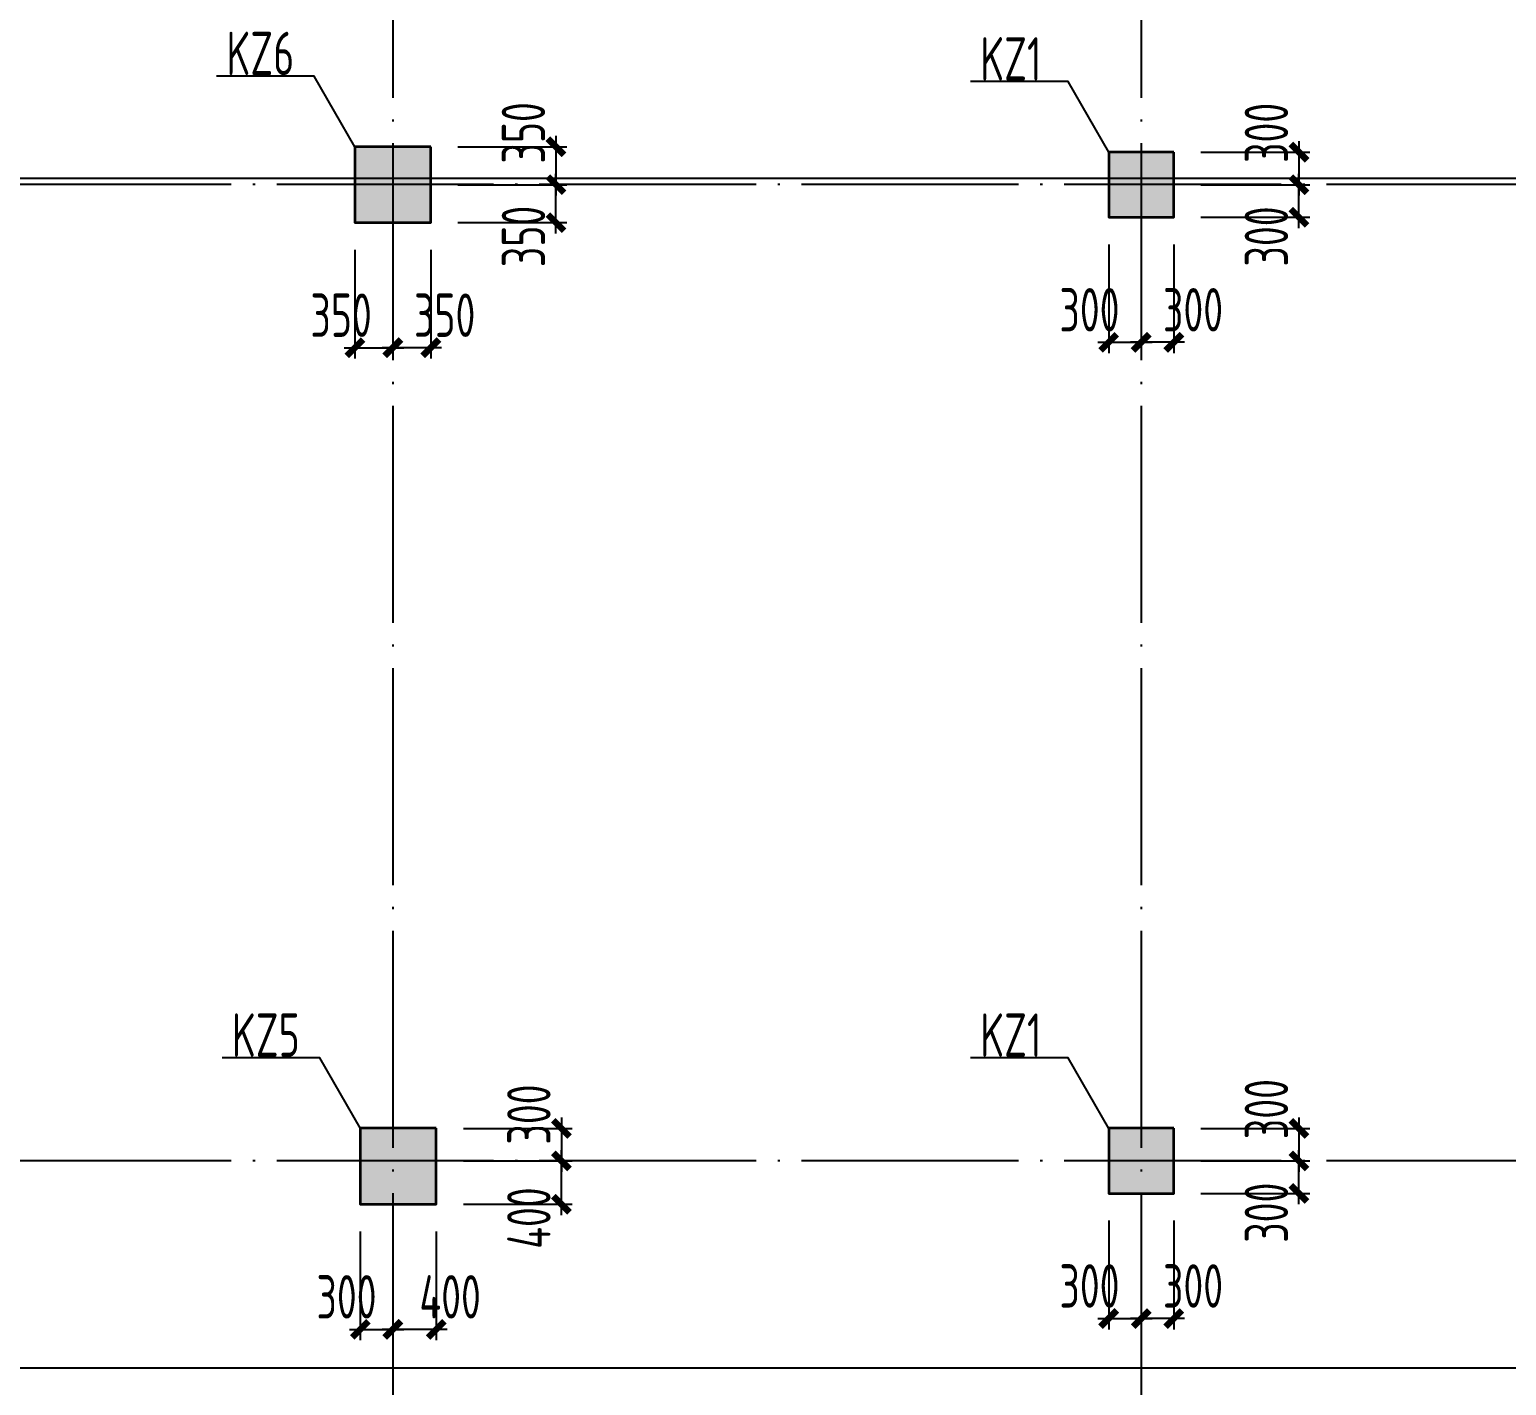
# Model space of a CAD drawing. Extents: x -502255 to 1362592, y -400300 to 332622.
# Drawn here: x 315608 to 329225, y -145900 to -133400 of the extents above; entities that cross this region are included whole.
import ezdxf

# ---------------------------------------------------------------- set-up
doc = ezdxf.new("R2010")
doc.units = 0
doc.header["$LTSCALE"] = 1000
doc.header["$MEASUREMENT"] = 0
doc.linetypes.add('DOTE', pattern=[2.42, 2, -0.2, 0.02, -0.2])
for name, color, linetype in [('DIM', 3, 'Continuous'), ('HATCH', 253, 'Continuous'), ('S-DOTE', 8, 'DOTE'), ('柱编号', 7, 'Continuous')]:
    doc.layers.add(name, color=color, linetype=linetype)
doc.layers.add('不打印', color=59, linetype='Continuous', plot=False)
doc.layers.add('砼柱', color=2, linetype='Continuous', lineweight=35)
doc.styles.get("Standard").update_dxf_attribs({"font": 'tssdeng2.shx', "width": 0.7, "bigfont": '@@hztxt.shx'})
doc.styles.add('TSSD_Dimension', font='tssdeng.shx', dxfattribs={"width": 0.7, "bigfont": 'Tssdchn.shx'})
doc.dimstyles.new('TSSD_100_100', dxfattribs={"dimtxt": 300, "dimasz": 100, "dimexe": 100, "dimexo": 250, "dimgap": 100, "dimtad": 1, "dimdec": 0, "dimzin": 0, "dimdsep": 46, "dimtxsty": 'TSSD_Dimension', "dimblk": 'ARCHTICK', "dimblk1": 'ARCHTICK', "dimblk2": 'ARCHTICK', "dimcen": 0, "dimdle": 100, "dimclrt": 7, "dimadec": 0, "dimazin": 0, "dimtfac": 1, "dimtdec": 0, "dimtix": 1, "dimtmove": 2, "dimatfit": 3, "dimfxl": 1, "dimtolj": 1, "dimtzin": 0, "dimarcsym": 0})

# ---------------------------------------------------------------- blocks, each defined once
blk = doc.blocks.new('dsadasd')
at = {"layer": 'S-DOTE', "color": 8, "linetype": 'DOTE'}
for p, q in [((1105554.9, 259031.5), (1105554.9, 84926.2)), ((1112454.9, 259031.5), (1112454.9, 84926.2)), ((1154883.8, 198150.4), (1016304.9, 198150.4)), ((1154883.8, 189150.4), (1016304.9, 189150.4))]:
    blk.add_line(p, q, dxfattribs=at)
blk = doc.blocks.new('柱子')
at = {"layer": 'HATCH'}
h = blk.add_hatch(color=256, dxfattribs=at)
h.paths.add_polyline_path([(-262416, 41136), (-262862, 41538), (-263263, 41092), (-262817, 40690)])
h.paths.add_polyline_path([(-238920, 61533), (-239120, 61879), (-239639, 61578), (-239439, 61232)])
h.paths.add_polyline_path([(-243433, 68363), (-244033, 68363), (-244033, 67763), (-243433, 67763)])
h.paths.add_polyline_path([(-321933, 49592), (-322533, 49592), (-322533, 48992), (-321933, 48992)])
h.paths.add_polyline_path([(-285933, 73117), (-286533, 73117), (-286533, 72517), (-285933, 72517)])
h.paths.add_polyline_path([(-294933, 73117), (-295533, 73117), (-295533, 72517), (-294933, 72517)])
h.paths.add_polyline_path([(-333208, 67742), (-333808, 67742), (-333808, 67142), (-333208, 67142)])
h.paths.add_polyline_path([(-333208, 58592), (-333808, 58592), (-333808, 57992), (-333208, 57992)])
h.paths.add_polyline_path([(-333408, 49592), (-333808, 49592), (-333808, 48992), (-333408, 48992)])
h.paths.add_polyline_path([(-333408, 40592), (-333808, 40592), (-333808, 39992), (-333408, 39992)])
h.paths.add_polyline_path([(-333408, 31592), (-333808, 31592), (-333808, 30992), (-333408, 30992)])
h.paths.add_polyline_path([(-333408, 22592), (-333808, 22592), (-333808, 21992), (-333408, 21992)])
h.paths.add_polyline_path([(-295895, 4403), (-296341, 4804), (-296742, 4358), (-296296, 3957)])
h.paths.add_polyline_path([(-301646, 9582), (-302092, 9983), (-302494, 9537), (-302048, 9136)])
h.paths.add_polyline_path([(-288421, 5680), (-288718, 5947), (-289119, 5501), (-288822, 5234)])
h.paths.add_polyline_path([(-232033, 80342), (-232033, 79742), (-231633, 79742), (-231633, 80342)])
h.paths.add_polyline_path([(-232033, 89342), (-232033, 88742), (-231633, 88742), (-231633, 89342)])
h.paths.add_polyline_path([(-232033, 98342), (-232033, 97742), (-231633, 97742), (-231633, 98342)])
h.paths.add_polyline_path([(-232033, 107342), (-232033, 106742), (-231633, 106742), (-231633, 107342)])
h.paths.add_polyline_path([(-232033, 125342), (-232033, 124742), (-231633, 124742), (-231633, 125342)])
h.paths.add_polyline_path([(-232033, 138042), (-232033, 137442), (-231633, 137442), (-231633, 138042)])
h.paths.add_polyline_path([(-236533, 143042), (-237133, 143042), (-237133, 142642), (-236533, 142642)])
h.paths.add_polyline_path([(-243433, 143042), (-244033, 143042), (-244033, 142642), (-243433, 142642)])
h.paths.add_polyline_path([(-303933, 143042), (-304533, 143042), (-304533, 142642), (-303933, 142642)])
h.paths.add_polyline_path([(-294933, 143042), (-295533, 143042), (-295533, 142642), (-294933, 142642)])
h.paths.add_polyline_path([(-285933, 143042), (-286533, 143042), (-286533, 142642), (-285933, 142642)])
h.paths.add_polyline_path([(-279433, 143042), (-280033, 143042), (-280033, 142642), (-279433, 142642)])
h.paths.add_polyline_path([(-270433, 143042), (-271033, 143042), (-271033, 142642), (-270433, 142642)])
h.paths.add_polyline_path([(-261433, 143042), (-262033, 143042), (-262033, 142642), (-261433, 142642)])
h.paths.add_polyline_path([(-252433, 143042), (-253033, 143042), (-253033, 142642), (-252433, 142642)])
h.paths.add_polyline_path([(-253633, 59642), (-254233, 59642), (-254233, 59042), (-253633, 59042)])
h.paths.add_polyline_path([(-230470, 77078), (-231131, 76628), (-230793, 76132), (-230132, 76583)])
h.paths.add_polyline_path([(-226246, 70881), (-226907, 70430), (-226569, 69935), (-225908, 70385)])
h.paths.add_polyline_path([(-233270, 66094), (-233931, 65643), (-233593, 65147), (-232932, 65598)])
h.paths.add_polyline_path([(-237239, 71739), (-237577, 72235), (-238072, 71897), (-237734, 71401)])
h.paths.add_polyline_path([(-248854, 50396), (-249227, 50865), (-249697, 50491), (-249323, 50022)])
h.paths.add_polyline_path([(-329383, 112592), (-329983, 112592), (-329983, 111992), (-329383, 111992)])
h.paths.add_polyline_path([(-329383, 121592), (-329983, 121592), (-329983, 120992), (-329383, 120992)])
h.paths.add_polyline_path([(-270333, 50442), (-271133, 50442), (-271133, 49642), (-270333, 49642)])
h.paths.add_polyline_path([(-243433, 59342), (-244033, 59342), (-244033, 58742), (-243433, 58742)])
h.paths.add_polyline_path([(-329383, 67592), (-329983, 67592), (-329983, 66992), (-329383, 66992)])
h.paths.add_polyline_path([(-248833, 59342), (-249433, 59342), (-249433, 58742), (-248833, 58742)])
h.paths.add_polyline_path([(-248833, 68042), (-249433, 68042), (-249433, 67442), (-248833, 67442)])
h.paths.add_polyline_path([(-312883, -4358), (-313583, -4358), (-313583, -5058), (-312883, -5058)])
h.paths.add_polyline_path([(-297883, 14392), (-298583, 14392), (-298583, 13692), (-297883, 13692)])
h.paths.add_polyline_path([(-303883, 7392), (-304583, 7392), (-304583, 6692), (-303883, 6692)])
h.paths.add_polyline_path([(-253933, 68342), (-254533, 68342), (-254533, 67742), (-253933, 67742)])
h.paths.add_polyline_path([(-280122, 21621), (-279720, 22067), (-280166, 22469), (-280568, 22023)])
h.paths.add_polyline_path([(-285672, 15383), (-286192, 15851), (-286661, 15331), (-286140, 14862)])
h.paths.add_polyline_path([(-298188, 1556), (-297787, 2002), (-298233, 2404), (-298634, 1958)])
h.paths.add_polyline_path([(-310233, -11820), (-309831, -11374), (-310277, -10973), (-310679, -11419)])
h.paths.add_polyline_path([(-304259, -4214), (-304727, -4734), (-304207, -5203), (-303738, -4682)])
h.paths.add_polyline_path([(-291694, 8694), (-292214, 9163), (-292683, 8642), (-292163, 8174)])
h.paths.add_polyline_path([(-285883, 23392), (-286583, 23392), (-286583, 22692), (-285883, 22692)])
h.paths.add_polyline_path([(-294808, 23467), (-295658, 23467), (-295658, 22617), (-294808, 22617)])
h.paths.add_polyline_path([(-275773, 26452), (-275371, 26898), (-275817, 27299), (-276218, 26853)])
h.paths.add_polyline_path([(-279433, 32342), (-280033, 32342), (-280033, 31742), (-279433, 31742)])
h.paths.add_polyline_path([(-285883, 32392), (-286583, 32392), (-286583, 31692), (-285883, 31692)])
h.paths.add_polyline_path([(-294883, 32392), (-295583, 32392), (-295583, 31692), (-294883, 31692)])
h.paths.add_polyline_path([(-270433, 41342), (-271033, 41342), (-271033, 40742), (-270433, 40742)])
h.paths.add_polyline_path([(-279433, 41342), (-280033, 41342), (-280033, 40742), (-279433, 40742)])
h.paths.add_polyline_path([(-243433, 71342), (-244033, 71342), (-244033, 70742), (-243433, 70742)])
h.paths.add_polyline_path([(-282758, 59517), (-283708, 59517), (-283708, 58567), (-282758, 58567)])
h.paths.add_polyline_path([(-352783, -4408), (-353383, -4408), (-353383, -5008), (-352783, -5008)])
h.paths.add_polyline_path([(-352783, 58592), (-353383, 58592), (-353383, 57992), (-352783, 57992)])
h.paths.add_polyline_path([(-279308, 129117), (-280158, 129117), (-280158, 128267), (-279308, 128267)])
h.paths.add_polyline_path([(-232683, 129292), (-233783, 129292), (-233783, 128192), (-232683, 128192)])
h.paths.add_polyline_path([(-243183, 129167), (-244283, 129167), (-244283, 128317), (-243183, 128317)])
h.paths.add_polyline_path([(-252308, 129167), (-253158, 129167), (-253158, 128317), (-252308, 128317)])
h.paths.add_polyline_path([(-261308, 129167), (-262158, 129167), (-262158, 128317), (-261308, 128317)])
h.paths.add_polyline_path([(-270308, 129167), (-271158, 129167), (-271158, 128317), (-270308, 128317)])
h.paths.add_polyline_path([(-270258, 77517), (-271208, 77517), (-271208, 76567), (-270258, 76567)])
h.paths.add_polyline_path([(-285933, 59342), (-286533, 59342), (-286533, 58742), (-285933, 58742)])
h.paths.add_polyline_path([(-294758, 59517), (-295708, 59517), (-295708, 58567), (-294758, 58567)])
h.paths.add_polyline_path([(-321758, 59517), (-322708, 59517), (-322708, 58567), (-321758, 58567)])
h.paths.add_polyline_path([(-312758, 59517), (-313708, 59517), (-313708, 58567), (-312758, 58567)])
h.paths.add_polyline_path([(-303758, 59517), (-304708, 59517), (-304708, 58567), (-303758, 58567)])
h.paths.add_polyline_path([(-352658, -13283), (-353508, -13283), (-353508, -14133), (-352658, -14133)])
h.paths.add_polyline_path([(-352658, 4717), (-353508, 4717), (-353508, 3867), (-352658, 3867)])
h.paths.add_polyline_path([(-352658, 13717), (-353508, 13717), (-353508, 12867), (-352658, 12867)])
h.paths.add_polyline_path([(-352658, 22717), (-353508, 22717), (-353508, 21867), (-352658, 21867)])
h.paths.add_polyline_path([(-352658, 31717), (-353508, 31717), (-353508, 30867), (-352658, 30867)])
h.paths.add_polyline_path([(-352658, 40717), (-353508, 40717), (-353508, 39867), (-352658, 39867)])
h.paths.add_polyline_path([(-352658, 49717), (-353508, 49717), (-353508, 48867), (-352658, 48867)])
h.paths.add_polyline_path([(-352608, 67767), (-353558, 67767), (-353558, 66817), (-352608, 66817)])
h.paths.add_polyline_path([(-279258, 68517), (-280208, 68517), (-280208, 67567), (-279258, 67567)])
h.paths.add_polyline_path([(-285758, 68517), (-286708, 68517), (-286708, 67567), (-285758, 67567)])
h.paths.add_polyline_path([(-294758, 68517), (-295708, 68517), (-295708, 67567), (-294758, 67567)])
h.paths.add_polyline_path([(-303758, 71517), (-304708, 71517), (-304708, 70567), (-303758, 70567)])
h.paths.add_polyline_path([(-312758, 71517), (-313708, 71517), (-313708, 70567), (-312758, 70567)])
h.paths.add_polyline_path([(-321758, 71517), (-322708, 71517), (-322708, 70567), (-321758, 70567)])
h.paths.add_polyline_path([(-352658, 76717), (-353508, 76717), (-353508, 75867), (-352658, 75867)])
h.paths.add_polyline_path([(-279308, 80467), (-280158, 80467), (-280158, 79617), (-279308, 79617)])
h.paths.add_polyline_path([(-285758, 80517), (-286708, 80517), (-286708, 79567), (-285758, 79567)])
h.paths.add_polyline_path([(-294758, 80517), (-295708, 80517), (-295708, 79567), (-294758, 79567)])
h.paths.add_polyline_path([(-303758, 80517), (-304708, 80517), (-304708, 79567), (-303758, 79567)])
h.paths.add_polyline_path([(-312758, 80517), (-313708, 80517), (-313708, 79567), (-312758, 79567)])
h.paths.add_polyline_path([(-321758, 80517), (-322708, 80517), (-322708, 79567), (-321758, 79567)])
h.paths.add_polyline_path([(-352658, 85717), (-353508, 85717), (-353508, 84867), (-352658, 84867)])
h.paths.add_polyline_path([(-261308, 86467), (-262158, 86467), (-262158, 85617), (-261308, 85617)])
h.paths.add_polyline_path([(-270308, 86467), (-271158, 86467), (-271158, 85617), (-270308, 85617)])
h.paths.add_polyline_path([(-279308, 89467), (-280158, 89467), (-280158, 88617), (-279308, 88617)])
h.paths.add_polyline_path([(-285808, 89467), (-286658, 89467), (-286658, 88617), (-285808, 88617)])
h.paths.add_polyline_path([(-294808, 89467), (-295658, 89467), (-295658, 88617), (-294808, 88617)])
h.paths.add_polyline_path([(-303808, 89467), (-304658, 89467), (-304658, 88617), (-303808, 88617)])
h.paths.add_polyline_path([(-312758, 89517), (-313708, 89517), (-313708, 88567), (-312758, 88567)])
h.paths.add_polyline_path([(-321758, 89517), (-322708, 89517), (-322708, 88567), (-321758, 88567)])
h.paths.add_polyline_path([(-253583, 92092), (-254483, 92092), (-254483, 91192), (-253583, 91192)])
h.paths.add_polyline_path([(-352658, 94717), (-353508, 94717), (-353508, 93867), (-352658, 93867)])
h.paths.add_polyline_path([(-261308, 98467), (-262158, 98467), (-262158, 97617), (-261308, 97617)])
h.paths.add_polyline_path([(-270308, 98467), (-271158, 98467), (-271158, 97617), (-270308, 97617)])
h.paths.add_polyline_path([(-279308, 98467), (-280158, 98467), (-280158, 97617), (-279308, 97617)])
h.paths.add_polyline_path([(-285808, 98467), (-286658, 98467), (-286658, 97617), (-285808, 97617)])
h.paths.add_polyline_path([(-303808, 98467), (-304658, 98467), (-304658, 97617), (-303808, 97617)])
h.paths.add_polyline_path([(-312758, 98517), (-313708, 98517), (-313708, 97567), (-312758, 97567)])
h.paths.add_polyline_path([(-321758, 98517), (-322708, 98517), (-322708, 97567), (-321758, 97567)])
h.paths.add_polyline_path([(-352658, 103717), (-353508, 103717), (-353508, 102867), (-352658, 102867)])
h.paths.add_polyline_path([(-243183, 107592), (-244283, 107592), (-244283, 106492), (-243183, 106492)])
h.paths.add_polyline_path([(-252308, 107467), (-253158, 107467), (-253158, 106617), (-252308, 106617)])
h.paths.add_polyline_path([(-261308, 107467), (-262158, 107467), (-262158, 106617), (-261308, 106617)])
h.paths.add_polyline_path([(-270308, 107467), (-271158, 107467), (-271158, 106617), (-270308, 106617)])
h.paths.add_polyline_path([(-279308, 107467), (-280158, 107467), (-280158, 106617), (-279308, 106617)])
h.paths.add_polyline_path([(-285808, 107467), (-286658, 107467), (-286658, 106617), (-285808, 106617)])
h.paths.add_polyline_path([(-294808, 107467), (-295658, 107467), (-295658, 106617), (-294808, 106617)])
h.paths.add_polyline_path([(-303808, 107467), (-304658, 107467), (-304658, 106617), (-303808, 106617)])
h.paths.add_polyline_path([(-312808, 107467), (-313658, 107467), (-313658, 106617), (-312808, 106617)])
h.paths.add_polyline_path([(-321683, 107467), (-322783, 107467), (-322783, 106617), (-321683, 106617)])
h.paths.add_polyline_path([(-352658, 112717), (-353508, 112717), (-353508, 111867), (-352658, 111867)])
h.paths.add_polyline_path([(-232683, 116592), (-233783, 116592), (-233783, 115492), (-232683, 115492)])
h.paths.add_polyline_path([(-243208, 116567), (-244258, 116567), (-244258, 115517), (-243208, 115517)])
h.paths.add_polyline_path([(-279308, 116467), (-280158, 116467), (-280158, 115617), (-279308, 115617)])
h.paths.add_polyline_path([(-285808, 116467), (-286658, 116467), (-286658, 115617), (-285808, 115617)])
h.paths.add_polyline_path([(-294808, 116467), (-295658, 116467), (-295658, 115617), (-294808, 115617)])
h.paths.add_polyline_path([(-303808, 116467), (-304658, 116467), (-304658, 115617), (-303808, 115617)])
h.paths.add_polyline_path([(-312808, 116467), (-313658, 116467), (-313658, 115617), (-312808, 115617)])
h.paths.add_polyline_path([(-321758, 116517), (-322708, 116517), (-322708, 115567), (-321758, 115567)])
h.paths.add_polyline_path([(-352658, 121717), (-353508, 121717), (-353508, 120867), (-352658, 120867)])
h.paths.add_polyline_path([(-279308, 125467), (-280158, 125467), (-280158, 124617), (-279308, 124617)])
h.paths.add_polyline_path([(-285808, 125467), (-286658, 125467), (-286658, 124617), (-285808, 124617)])
h.paths.add_polyline_path([(-295658, 125592), (-295658, 124492), (-294808, 124492), (-294808, 125592)])
h.paths.add_polyline_path([(-303808, 125467), (-304658, 125467), (-304658, 124617), (-303808, 124617)])
h.paths.add_polyline_path([(-312808, 125467), (-313658, 125467), (-313658, 124617), (-312808, 124617)])
h.paths.add_polyline_path([(-321783, 125492), (-322683, 125492), (-322683, 124592), (-321783, 124592)])
h.paths.add_polyline_path([(-352558, 130817), (-353608, 130817), (-353608, 129767), (-352558, 129767)])
h.paths.add_polyline_path([(-329383, -13408), (-329983, -13408), (-329983, -14008), (-329383, -14008)])
h.paths.add_polyline_path([(-337183, -13408), (-337783, -13408), (-337783, -14008), (-337183, -14008)])
h.paths.add_polyline_path([(-344983, -13408), (-345583, -13408), (-345583, -14008), (-344983, -14008)])
h.paths.add_polyline_path([(-321933, -13408), (-322533, -13408), (-322533, -14008), (-321933, -14008)])
h.paths.add_polyline_path([(-329383, -4408), (-329983, -4408), (-329983, -5008), (-329383, -5008)])
h.paths.add_polyline_path([(-337183, -4408), (-337783, -4408), (-337783, -5008), (-337183, -5008)])
h.paths.add_polyline_path([(-344983, -4408), (-345583, -4408), (-345583, -5008), (-344983, -5008)])
h.paths.add_polyline_path([(-321883, -4358), (-322583, -4358), (-322583, -5058), (-321883, -5058)])
h.paths.add_polyline_path([(-329383, 4592), (-329983, 4592), (-329983, 3992), (-329383, 3992)])
h.paths.add_polyline_path([(-337183, 4592), (-337783, 4592), (-337783, 3992), (-337183, 3992)])
h.paths.add_polyline_path([(-344983, 4592), (-345583, 4592), (-345583, 3992), (-344983, 3992)])
h.paths.add_polyline_path([(-312883, 5392), (-313583, 5392), (-313583, 4692), (-312883, 4692)])
h.paths.add_polyline_path([(-321933, 5342), (-322533, 5342), (-322533, 4742), (-321933, 4742)])
h.paths.add_polyline_path([(-329383, 14342), (-329983, 14342), (-329983, 13742), (-329383, 13742)])
h.paths.add_polyline_path([(-337183, 13592), (-337783, 13592), (-337783, 12992), (-337183, 12992)])
h.paths.add_polyline_path([(-344983, 13592), (-345583, 13592), (-345583, 12992), (-344983, 12992)])
h.paths.add_polyline_path([(-303933, 14342), (-304533, 14342), (-304533, 13742), (-303933, 13742)])
h.paths.add_polyline_path([(-312933, 14342), (-313533, 14342), (-313533, 13742), (-312933, 13742)])
h.paths.add_polyline_path([(-321933, 14342), (-322533, 14342), (-322533, 13742), (-321933, 13742)])
h.paths.add_polyline_path([(-329383, 22592), (-329983, 22592), (-329983, 21992), (-329383, 21992)])
h.paths.add_polyline_path([(-337183, 22592), (-337783, 22592), (-337783, 21992), (-337183, 21992)])
h.paths.add_polyline_path([(-344983, 22592), (-345583, 22592), (-345583, 21992), (-344983, 21992)])
h.paths.add_polyline_path([(-303883, 23392), (-304583, 23392), (-304583, 22692), (-303883, 22692)])
h.paths.add_polyline_path([(-312883, 23392), (-313583, 23392), (-313583, 22692), (-312883, 22692)])
h.paths.add_polyline_path([(-321883, 23392), (-322583, 23392), (-322583, 22692), (-321883, 22692)])
h.paths.add_polyline_path([(-329383, 31592), (-329983, 31592), (-329983, 30992), (-329383, 30992)])
h.paths.add_polyline_path([(-337183, 31592), (-337783, 31592), (-337783, 30992), (-337183, 30992)])
h.paths.add_polyline_path([(-344983, 31592), (-345583, 31592), (-345583, 30992), (-344983, 30992)])
h.paths.add_polyline_path([(-303883, 32392), (-304583, 32392), (-304583, 31692), (-303883, 31692)])
h.paths.add_polyline_path([(-312883, 32392), (-313583, 32392), (-313583, 31692), (-312883, 31692)])
h.paths.add_polyline_path([(-321883, 32392), (-322583, 32392), (-322583, 31692), (-321883, 31692)])
h.paths.add_polyline_path([(-329383, 40592), (-329983, 40592), (-329983, 39992), (-329383, 39992)])
h.paths.add_polyline_path([(-337183, 40592), (-337783, 40592), (-337783, 39992), (-337183, 39992)])
h.paths.add_polyline_path([(-344983, 40592), (-345583, 40592), (-345583, 39992), (-344983, 39992)])
h.paths.add_polyline_path([(-285933, 41342), (-286533, 41342), (-286533, 40742), (-285933, 40742)])
h.paths.add_polyline_path([(-294933, 41342), (-295533, 41342), (-295533, 40742), (-294933, 40742)])
h.paths.add_polyline_path([(-303933, 41342), (-304533, 41342), (-304533, 40742), (-303933, 40742)])
h.paths.add_polyline_path([(-312933, 41342), (-313533, 41342), (-313533, 40742), (-312933, 40742)])
h.paths.add_polyline_path([(-321933, 41342), (-322533, 41342), (-322533, 40742), (-321933, 40742)])
h.paths.add_polyline_path([(-329383, 49592), (-329983, 49592), (-329983, 48992), (-329383, 48992)])
h.paths.add_polyline_path([(-337183, 49592), (-337783, 49592), (-337783, 48992), (-337183, 48992)])
h.paths.add_polyline_path([(-344983, 49592), (-345583, 49592), (-345583, 48992), (-344983, 48992)])
h.paths.add_polyline_path([(-261333, 50442), (-262133, 50442), (-262133, 49642), (-261333, 49642)])
h.paths.add_polyline_path([(-279333, 50442), (-280133, 50442), (-280133, 49642), (-279333, 49642)])
h.paths.add_polyline_path([(-285933, 50342), (-286533, 50342), (-286533, 49742), (-285933, 49742)])
h.paths.add_polyline_path([(-294883, 50392), (-295583, 50392), (-295583, 49692), (-294883, 49692)])
h.paths.add_polyline_path([(-303883, 50392), (-304583, 50392), (-304583, 49692), (-303883, 49692)])
h.paths.add_polyline_path([(-312883, 50392), (-313583, 50392), (-313583, 49692), (-312883, 49692)])
h.paths.add_polyline_path([(-321883, 50392), (-322583, 50392), (-322583, 49692), (-321883, 49692)])
h.paths.add_polyline_path([(-329383, 58592), (-329983, 58592), (-329983, 57992), (-329383, 57992)])
h.paths.add_polyline_path([(-337183, 58592), (-337783, 58592), (-337783, 57992), (-337183, 57992)])
h.paths.add_polyline_path([(-344983, 58592), (-345583, 58592), (-345583, 57992), (-344983, 57992)])
h.paths.add_polyline_path([(-261333, 59442), (-262133, 59442), (-262133, 58642), (-261333, 58642)])
h.paths.add_polyline_path([(-270233, 59442), (-271133, 59442), (-271133, 58542), (-270233, 58542)])
h.paths.add_polyline_path([(-279333, 59442), (-280133, 59442), (-280133, 58642), (-279333, 58642)])
h.paths.add_polyline_path([(-337183, 67592), (-337783, 67592), (-337783, 66992), (-337183, 66992)])
h.paths.add_polyline_path([(-344983, 67592), (-345583, 67592), (-345583, 66992), (-344983, 66992)])
h.paths.add_polyline_path([(-261333, 68442), (-262133, 68442), (-262133, 67642), (-261333, 67642)])
h.paths.add_polyline_path([(-270333, 68442), (-271133, 68442), (-271133, 67642), (-270333, 67642)])
h.paths.add_polyline_path([(-261433, 71342), (-262033, 71342), (-262033, 70742), (-261433, 70742)])
h.paths.add_polyline_path([(-270433, 71342), (-271033, 71342), (-271033, 70742), (-270433, 70742)])
h.paths.add_polyline_path([(-279433, 71342), (-280033, 71342), (-280033, 70742), (-279433, 70742)])
h.paths.add_polyline_path([(-285933, 71342), (-286533, 71342), (-286533, 70742), (-285933, 70742)])
h.paths.add_polyline_path([(-332683, 80342), (-333283, 80342), (-333283, 79742), (-332683, 79742)])
h.paths.add_polyline_path([(-337183, 76592), (-337783, 76592), (-337783, 75992), (-337183, 75992)])
h.paths.add_polyline_path([(-344983, 76592), (-345583, 76592), (-345583, 75992), (-344983, 75992)])
h.paths.add_polyline_path([(-236533, 80342), (-237133, 80342), (-237133, 79742), (-236533, 79742)])
h.paths.add_polyline_path([(-243333, 80342), (-244033, 80342), (-244033, 79642), (-243333, 79642)])
h.paths.add_polyline_path([(-254233, 80342), (-254933, 80342), (-254933, 79642), (-254233, 79642)])
h.paths.add_polyline_path([(-261433, 80342), (-262033, 80342), (-262033, 79742), (-261433, 79742)])
h.paths.add_polyline_path([(-270433, 80342), (-271033, 80342), (-271033, 79742), (-270433, 79742)])
h.paths.add_polyline_path([(-332683, 89342), (-333283, 89342), (-333283, 88742), (-332683, 88742)])
h.paths.add_polyline_path([(-337183, 85592), (-337783, 85592), (-337783, 84992), (-337183, 84992)])
h.paths.add_polyline_path([(-344983, 85592), (-345583, 85592), (-345583, 84992), (-344983, 84992)])
h.paths.add_polyline_path([(-236533, 89342), (-237133, 89342), (-237133, 88742), (-236533, 88742)])
h.paths.add_polyline_path([(-243383, 89392), (-244083, 89392), (-244083, 88692), (-243383, 88692)])
h.paths.add_polyline_path([(-253883, 89392), (-254583, 89392), (-254583, 88692), (-253883, 88692)])
h.paths.add_polyline_path([(-332683, 98342), (-333283, 98342), (-333283, 97742), (-332683, 97742)])
h.paths.add_polyline_path([(-337183, 94592), (-337783, 94592), (-337783, 93992), (-337183, 93992)])
h.paths.add_polyline_path([(-344983, 94592), (-345583, 94592), (-345583, 93992), (-344983, 93992)])
h.paths.add_polyline_path([(-236533, 98342), (-237133, 98342), (-237133, 97742), (-236533, 97742)])
h.paths.add_polyline_path([(-243383, 98392), (-244083, 98392), (-244083, 97692), (-243383, 97692)])
h.paths.add_polyline_path([(-252183, 98467), (-253283, 98467), (-253283, 97617), (-252183, 97617)])
h.paths.add_polyline_path([(-294933, 98466), (-295533, 98466), (-295533, 97741), (-294933, 97741)])
h.paths.add_polyline_path([(-332683, 107342), (-333283, 107342), (-333283, 106742), (-332683, 106742)])
h.paths.add_polyline_path([(-337183, 103592), (-337783, 103592), (-337783, 102992), (-337183, 102992)])
h.paths.add_polyline_path([(-344983, 103592), (-345583, 103592), (-345583, 102992), (-344983, 102992)])
h.paths.add_polyline_path([(-236533, 107342), (-237133, 107342), (-237133, 106742), (-236533, 106742)])
h.paths.add_polyline_path([(-337183, 112592), (-337783, 112592), (-337783, 111992), (-337183, 111992)])
h.paths.add_polyline_path([(-344983, 112592), (-345583, 112592), (-345583, 111992), (-344983, 111992)])
h.paths.add_polyline_path([(-236533, 116342), (-237133, 116342), (-237133, 115742), (-236533, 115742)])
h.paths.add_polyline_path([(-252308, 116467), (-253158, 116467), (-253158, 115617), (-252308, 115617)])
h.paths.add_polyline_path([(-261308, 116467), (-262158, 116467), (-262158, 115617), (-261308, 115617)])
h.paths.add_polyline_path([(-270308, 116467), (-271158, 116467), (-271158, 115617), (-270308, 115617)])
h.paths.add_polyline_path([(-337183, 121592), (-337783, 121592), (-337783, 120992), (-337183, 120992)])
h.paths.add_polyline_path([(-344983, 121592), (-345583, 121592), (-345583, 120992), (-344983, 120992)])
h.paths.add_polyline_path([(-236533, 125342), (-237133, 125342), (-237133, 124742), (-236533, 124742)])
h.paths.add_polyline_path([(-243433, 125342), (-244033, 125342), (-244033, 124742), (-243433, 124742)])
h.paths.add_polyline_path([(-252433, 125342), (-253033, 125342), (-253033, 124742), (-252433, 124742)])
h.paths.add_polyline_path([(-261433, 125342), (-262033, 125342), (-262033, 124742), (-261433, 124742)])
h.paths.add_polyline_path([(-270433, 125342), (-271033, 125342), (-271033, 124742), (-270433, 124742)])
h.paths.add_polyline_path([(-236533, 129042), (-237133, 129042), (-237133, 128442), (-236533, 128442)])
h.paths.add_polyline_path([(-285933, 129042), (-286533, 129042), (-286533, 128442), (-285933, 128442)])
h.paths.add_polyline_path([(-294933, 129042), (-295533, 129042), (-295533, 128442), (-294933, 128442)])
h.paths.add_polyline_path([(-303933, 129042), (-304533, 129042), (-304533, 128442), (-303933, 128442)])
h.paths.add_polyline_path([(-312933, 129042), (-313533, 129042), (-313533, 128442), (-312933, 128442)])
h.paths.add_polyline_path([(-321933, 129042), (-322533, 129042), (-322533, 128442), (-321933, 128442)])
h.paths.add_polyline_path([(-329383, 130592), (-329983, 130592), (-329983, 129992), (-329383, 129992)])
h.paths.add_polyline_path([(-337183, 130592), (-337783, 130592), (-337783, 129992), (-337183, 129992)])
h.paths.add_polyline_path([(-344983, 130592), (-345583, 130592), (-345583, 129992), (-344983, 129992)])
h.paths.add_polyline_path([(-236533, 138042), (-237133, 138042), (-237133, 137442), (-236533, 137442)])
h.paths.add_polyline_path([(-243433, 138042), (-244033, 138042), (-244033, 137442), (-243433, 137442)])
h.paths.add_polyline_path([(-252433, 138042), (-253033, 138042), (-253033, 137442), (-252433, 137442)])
h.paths.add_polyline_path([(-261433, 138042), (-262033, 138042), (-262033, 137442), (-261433, 137442)])
h.paths.add_polyline_path([(-270433, 138042), (-271033, 138042), (-271033, 137442), (-270433, 137442)])
h.paths.add_polyline_path([(-279433, 138042), (-280033, 138042), (-280033, 137442), (-279433, 137442)])
h.paths.add_polyline_path([(-285933, 138042), (-286533, 138042), (-286533, 137442), (-285933, 137442)])
h.paths.add_polyline_path([(-294933, 138042), (-295533, 138042), (-295533, 137442), (-294933, 137442)])
h.paths.add_polyline_path([(-303933, 138042), (-304533, 138042), (-304533, 137442), (-303933, 137442)])
h.paths.add_polyline_path([(-312933, 138042), (-313533, 138042), (-313533, 137442), (-312933, 137442)])
h.paths.add_polyline_path([(-321933, 138042), (-322533, 138042), (-322533, 137442), (-321933, 137442)])
h.paths.add_polyline_path([(-329383, 138042), (-329983, 138042), (-329983, 137442), (-329383, 137442)])
h.paths.add_polyline_path([(-337183, 138042), (-337783, 138042), (-337783, 137442), (-337183, 137442)])
h.paths.add_polyline_path([(-344983, 138042), (-345583, 138042), (-345583, 137442), (-344983, 137442)])
h.paths.add_polyline_path([(-352783, 138042), (-353383, 138042), (-353383, 137442), (-352783, 137442)])
at = {"layer": '砼柱', "lineweight": 35}
for points in [[(-243383, 89392), (-244083, 89392), (-244083, 88692), (-243383, 88692)], [(-236533, 89342), (-237133, 89342), (-237133, 88742), (-236533, 88742)], [(-243333, 80342), (-244033, 80342), (-244033, 79642), (-243333, 79642)], [(-236533, 80342), (-237133, 80342), (-237133, 79742), (-236533, 79742)]]:
    blk.add_lwpolyline(points, close=True, dxfattribs=at)
blk = doc.blocks.new('_ArchTick')
at = {"color": 0, "linetype": 'ByBlock', "const_width": 0.4}
blk.add_lwpolyline([(-0.5, -0.5), (0.5, 0.5)], dxfattribs=at)
blk = doc.blocks.new('*D153')
at = {"layer": 'Defpoints', "color": 0, "transparency": 16777216}
for p in [(325558, -135130), (325858, -135130), (325858, -136283)]:
    blk.add_point(p, dxfattribs=at)
at = {"layer": 'DIM', "color": 0, "lineweight": -2, "transparency": 16777216}
for p, q in [((325558, -135380), (325558, -136383)), ((325858, -135380), (325858, -136383)), ((325458, -136283), (325958, -136283))]:
    blk.add_line(p, q, dxfattribs=at)
at = {"layer": 'DIM', "color": 0, "lineweight": -2, "transparency": 16777216, "xscale": 150, "yscale": 150, "zscale": 150, "rotation": 180}
blk.add_blockref('_ArchTick', (325558, -136283), dxfattribs=at)
at = {"layer": 'DIM', "color": 0, "lineweight": -2, "transparency": 16777216, "xscale": 150, "yscale": 150, "zscale": 150}
blk.add_blockref('_ArchTick', (325858, -136283), dxfattribs=at)
at = {"layer": 'DIM', "color": 7, "transparency": 16777216, "insert": (325381, -135983), "char_height": 400, "attachment_point": 5}
blk.add_mtext('\\A1;300', dxfattribs=at)
blk = doc.blocks.new('*D154')
at = {"layer": 'Defpoints', "color": 0, "transparency": 16777216}
for p in [(325858, -135130), (326158, -135130), (325858, -136283)]:
    blk.add_point(p, dxfattribs=at)
at = {"layer": 'DIM', "color": 0, "lineweight": -2, "transparency": 16777216}
for p, q in [((325858, -135380), (325858, -136383)), ((326158, -135380), (326158, -136383)), ((326258, -136283), (325758, -136283))]:
    blk.add_line(p, q, dxfattribs=at)
at = {"layer": 'DIM', "color": 0, "lineweight": -2, "transparency": 16777216, "xscale": 150, "yscale": 150, "zscale": 150, "rotation": 180}
blk.add_blockref('_ArchTick', (325858, -136283), dxfattribs=at)
at = {"layer": 'DIM', "color": 0, "lineweight": -2, "transparency": 16777216, "xscale": 150, "yscale": 150, "zscale": 150}
blk.add_blockref('_ArchTick', (326158, -136283), dxfattribs=at)
at = {"layer": 'DIM', "color": 7, "transparency": 16777216, "insert": (326336, -135983), "char_height": 400, "attachment_point": 5}
blk.add_mtext('\\A1;300', dxfattribs=at)
blk = doc.blocks.new('*D155')
at = {"layer": 'Defpoints', "color": 0, "transparency": 16777216}
for p in [(326158, -134830), (327312, -134830), (326158, -135130)]:
    blk.add_point(p, dxfattribs=at)
at = {"layer": 'DIM', "color": 0, "lineweight": -2, "transparency": 16777216}
for p, q in [((327312, -135230), (327312, -134730)), ((326408, -134830), (327412, -134830)), ((326408, -135130), (327412, -135130))]:
    blk.add_line(p, q, dxfattribs=at)
at = {"layer": 'DIM', "color": 0, "lineweight": -2, "transparency": 16777216, "xscale": 150, "yscale": 150, "zscale": 150}
for p, rotation in [((327312, -134830), 90), ((327312, -135130), 270)]:
    blk.add_blockref('_ArchTick', p, dxfattribs=dict(at, rotation=rotation))
at = {"layer": 'DIM', "color": 7, "transparency": 16777216, "insert": (327012, -135307), "char_height": 400, "attachment_point": 5, "rotation": 90}
blk.add_mtext('\\A1;300', dxfattribs=at)
blk = doc.blocks.new('*D156')
at = {"layer": 'Defpoints', "color": 0, "transparency": 16777216}
for p in [(326158, -134530), (326158, -134830), (327312, -134830)]:
    blk.add_point(p, dxfattribs=at)
at = {"layer": 'DIM', "color": 0, "lineweight": -2, "transparency": 16777216}
for p, q in [((326408, -134530), (327412, -134530)), ((327312, -134430), (327312, -134930)), ((326408, -134830), (327412, -134830))]:
    blk.add_line(p, q, dxfattribs=at)
at = {"layer": 'DIM', "color": 0, "lineweight": -2, "transparency": 16777216, "xscale": 150, "yscale": 150, "zscale": 150}
for p, rotation in [((327312, -134530), 90), ((327312, -134830), 270)]:
    blk.add_blockref('_ArchTick', p, dxfattribs=dict(at, rotation=rotation))
at = {"layer": 'DIM', "color": 7, "transparency": 16777216, "insert": (327012, -134352), "char_height": 400, "attachment_point": 5, "rotation": 90}
blk.add_mtext('\\A1;300', dxfattribs=at)
blk = doc.blocks.new('*D157')
at = {"layer": 'Defpoints', "color": 0, "transparency": 16777216}
for p in [(318608, -135180), (318958, -135180), (318958, -136333)]:
    blk.add_point(p, dxfattribs=at)
at = {"layer": 'DIM', "color": 0, "lineweight": -2, "transparency": 16777216}
for p, q in [((318608, -135430), (318608, -136433)), ((318958, -135430), (318958, -136433)), ((318508, -136333), (319058, -136333))]:
    blk.add_line(p, q, dxfattribs=at)
at = {"layer": 'DIM', "color": 0, "lineweight": -2, "transparency": 16777216, "xscale": 150, "yscale": 150, "zscale": 150, "rotation": 180}
blk.add_blockref('_ArchTick', (318608, -136333), dxfattribs=at)
at = {"layer": 'DIM', "color": 0, "lineweight": -2, "transparency": 16777216, "xscale": 150, "yscale": 150, "zscale": 150}
blk.add_blockref('_ArchTick', (318958, -136333), dxfattribs=at)
at = {"layer": 'DIM', "color": 7, "transparency": 16777216, "insert": (318481, -136033), "char_height": 400, "attachment_point": 5}
blk.add_mtext('\\A1;350', dxfattribs=at)
blk = doc.blocks.new('*D158')
at = {"layer": 'Defpoints', "color": 0, "transparency": 16777216}
for p in [(318958, -135180), (319308, -135180), (318958, -136333)]:
    blk.add_point(p, dxfattribs=at)
at = {"layer": 'DIM', "color": 0, "lineweight": -2, "transparency": 16777216}
for p, q in [((318958, -135430), (318958, -136433)), ((319308, -135430), (319308, -136433)), ((319408, -136333), (318858, -136333))]:
    blk.add_line(p, q, dxfattribs=at)
at = {"layer": 'DIM', "color": 0, "lineweight": -2, "transparency": 16777216, "xscale": 150, "yscale": 150, "zscale": 150, "rotation": 180}
blk.add_blockref('_ArchTick', (318958, -136333), dxfattribs=at)
at = {"layer": 'DIM', "color": 0, "lineweight": -2, "transparency": 16777216, "xscale": 150, "yscale": 150, "zscale": 150}
blk.add_blockref('_ArchTick', (319308, -136333), dxfattribs=at)
at = {"layer": 'DIM', "color": 7, "transparency": 16777216, "insert": (319436, -136033), "char_height": 400, "attachment_point": 5}
blk.add_mtext('\\A1;350', dxfattribs=at)
blk = doc.blocks.new('*D159')
at = {"layer": 'Defpoints', "color": 0, "transparency": 16777216}
for p in [(319308, -134830), (320462, -134830), (319308, -135180)]:
    blk.add_point(p, dxfattribs=at)
at = {"layer": 'DIM', "color": 0, "lineweight": -2, "transparency": 16777216}
for p, q in [((320462, -135280), (320462, -134730)), ((319558, -134830), (320562, -134830)), ((319558, -135180), (320562, -135180))]:
    blk.add_line(p, q, dxfattribs=at)
at = {"layer": 'DIM', "color": 0, "lineweight": -2, "transparency": 16777216, "xscale": 150, "yscale": 150, "zscale": 150}
for p, rotation in [((320462, -134830), 90), ((320462, -135180), 270)]:
    blk.add_blockref('_ArchTick', p, dxfattribs=dict(at, rotation=rotation))
at = {"layer": 'DIM', "color": 7, "transparency": 16777216, "insert": (320162, -135307), "char_height": 400, "attachment_point": 5, "rotation": 90}
blk.add_mtext('\\A1;350', dxfattribs=at)
blk = doc.blocks.new('*D160')
at = {"layer": 'Defpoints', "color": 0, "transparency": 16777216}
for p in [(319308, -134480), (319308, -134830), (320462, -134830)]:
    blk.add_point(p, dxfattribs=at)
at = {"layer": 'DIM', "color": 0, "lineweight": -2, "transparency": 16777216}
for p, q in [((320462, -134380), (320462, -134930)), ((319558, -134480), (320562, -134480)), ((319558, -134830), (320562, -134830))]:
    blk.add_line(p, q, dxfattribs=at)
at = {"layer": 'DIM', "color": 0, "lineweight": -2, "transparency": 16777216, "xscale": 150, "yscale": 150, "zscale": 150}
for p, rotation in [((320462, -134480), 90), ((320462, -134830), 270)]:
    blk.add_blockref('_ArchTick', p, dxfattribs=dict(at, rotation=rotation))
at = {"layer": 'DIM', "color": 7, "transparency": 16777216, "insert": (320162, -134352), "char_height": 400, "attachment_point": 5, "rotation": 90}
blk.add_mtext('\\A1;350', dxfattribs=at)
blk = doc.blocks.new('*D161')
at = {"layer": 'Defpoints', "color": 0, "transparency": 16777216}
for p in [(325558, -144130), (325858, -144130), (325858, -145283)]:
    blk.add_point(p, dxfattribs=at)
at = {"layer": 'DIM', "color": 0, "lineweight": -2, "transparency": 16777216}
for p, q in [((325558, -144380), (325558, -145383)), ((325858, -144380), (325858, -145383)), ((325458, -145283), (325958, -145283))]:
    blk.add_line(p, q, dxfattribs=at)
at = {"layer": 'DIM', "color": 0, "lineweight": -2, "transparency": 16777216, "xscale": 150, "yscale": 150, "zscale": 150, "rotation": 180}
blk.add_blockref('_ArchTick', (325558, -145283), dxfattribs=at)
at = {"layer": 'DIM', "color": 0, "lineweight": -2, "transparency": 16777216, "xscale": 150, "yscale": 150, "zscale": 150}
blk.add_blockref('_ArchTick', (325858, -145283), dxfattribs=at)
at = {"layer": 'DIM', "color": 7, "transparency": 16777216, "insert": (325381, -144983), "char_height": 400, "attachment_point": 5}
blk.add_mtext('\\A1;300', dxfattribs=at)
blk = doc.blocks.new('*D162')
at = {"layer": 'Defpoints', "color": 0, "transparency": 16777216}
for p in [(325858, -144130), (326158, -144130), (325858, -145283)]:
    blk.add_point(p, dxfattribs=at)
at = {"layer": 'DIM', "color": 0, "lineweight": -2, "transparency": 16777216}
for p, q in [((325858, -144380), (325858, -145383)), ((326158, -144380), (326158, -145383)), ((326258, -145283), (325758, -145283))]:
    blk.add_line(p, q, dxfattribs=at)
at = {"layer": 'DIM', "color": 0, "lineweight": -2, "transparency": 16777216, "xscale": 150, "yscale": 150, "zscale": 150, "rotation": 180}
blk.add_blockref('_ArchTick', (325858, -145283), dxfattribs=at)
at = {"layer": 'DIM', "color": 0, "lineweight": -2, "transparency": 16777216, "xscale": 150, "yscale": 150, "zscale": 150}
blk.add_blockref('_ArchTick', (326158, -145283), dxfattribs=at)
at = {"layer": 'DIM', "color": 7, "transparency": 16777216, "insert": (326336, -144983), "char_height": 400, "attachment_point": 5}
blk.add_mtext('\\A1;300', dxfattribs=at)
blk = doc.blocks.new('*D163')
at = {"layer": 'Defpoints', "color": 0, "transparency": 16777216}
for p in [(326158, -143830), (327312, -143830), (326158, -144130)]:
    blk.add_point(p, dxfattribs=at)
at = {"layer": 'DIM', "color": 0, "lineweight": -2, "transparency": 16777216}
for p, q in [((327312, -144230), (327312, -143730)), ((326408, -143830), (327412, -143830)), ((326408, -144130), (327412, -144130))]:
    blk.add_line(p, q, dxfattribs=at)
at = {"layer": 'DIM', "color": 0, "lineweight": -2, "transparency": 16777216, "xscale": 150, "yscale": 150, "zscale": 150}
for p, rotation in [((327312, -143830), 90), ((327312, -144130), 270)]:
    blk.add_blockref('_ArchTick', p, dxfattribs=dict(at, rotation=rotation))
at = {"layer": 'DIM', "color": 7, "transparency": 16777216, "insert": (327012, -144307), "char_height": 400, "attachment_point": 5, "rotation": 90}
blk.add_mtext('\\A1;300', dxfattribs=at)
blk = doc.blocks.new('*D164')
at = {"layer": 'Defpoints', "color": 0, "transparency": 16777216}
for p in [(326158, -143530), (326158, -143830), (327312, -143830)]:
    blk.add_point(p, dxfattribs=at)
at = {"layer": 'DIM', "color": 0, "lineweight": -2, "transparency": 16777216}
for p, q in [((327312, -143430), (327312, -143930)), ((326408, -143530), (327412, -143530)), ((326408, -143830), (327412, -143830))]:
    blk.add_line(p, q, dxfattribs=at)
at = {"layer": 'DIM', "color": 0, "lineweight": -2, "transparency": 16777216, "xscale": 150, "yscale": 150, "zscale": 150}
for p, rotation in [((327312, -143530), 90), ((327312, -143830), 270)]:
    blk.add_blockref('_ArchTick', p, dxfattribs=dict(at, rotation=rotation))
at = {"layer": 'DIM', "color": 7, "transparency": 16777216, "insert": (327012, -143352), "char_height": 400, "attachment_point": 5, "rotation": 90}
blk.add_mtext('\\A1;300', dxfattribs=at)
blk = doc.blocks.new('*D165')
at = {"layer": 'Defpoints', "color": 0, "transparency": 16777216}
for p in [(318658, -144230), (318958, -144230), (318958, -145383)]:
    blk.add_point(p, dxfattribs=at)
at = {"layer": 'DIM', "color": 0, "lineweight": -2, "transparency": 16777216}
for p, q in [((318658, -144480), (318658, -145483)), ((318958, -144480), (318958, -145483)), ((318558, -145383), (319058, -145383))]:
    blk.add_line(p, q, dxfattribs=at)
at = {"layer": 'DIM', "color": 0, "lineweight": -2, "transparency": 16777216, "xscale": 150, "yscale": 150, "zscale": 150, "rotation": 180}
blk.add_blockref('_ArchTick', (318658, -145383), dxfattribs=at)
at = {"layer": 'DIM', "color": 0, "lineweight": -2, "transparency": 16777216, "xscale": 150, "yscale": 150, "zscale": 150}
blk.add_blockref('_ArchTick', (318958, -145383), dxfattribs=at)
at = {"layer": 'DIM', "color": 7, "transparency": 16777216, "insert": (318531, -145083), "char_height": 400, "attachment_point": 5}
blk.add_mtext('\\A1;300', dxfattribs=at)
blk = doc.blocks.new('*D166')
at = {"layer": 'Defpoints', "color": 0, "transparency": 16777216}
for p in [(318958, -144230), (319358, -144230), (318958, -145383)]:
    blk.add_point(p, dxfattribs=at)
at = {"layer": 'DIM', "color": 0, "lineweight": -2, "transparency": 16777216}
for p, q in [((318958, -144480), (318958, -145483)), ((319358, -144480), (319358, -145483)), ((319458, -145383), (318858, -145383))]:
    blk.add_line(p, q, dxfattribs=at)
at = {"layer": 'DIM', "color": 0, "lineweight": -2, "transparency": 16777216, "xscale": 150, "yscale": 150, "zscale": 150, "rotation": 180}
blk.add_blockref('_ArchTick', (318958, -145383), dxfattribs=at)
at = {"layer": 'DIM', "color": 0, "lineweight": -2, "transparency": 16777216, "xscale": 150, "yscale": 150, "zscale": 150}
blk.add_blockref('_ArchTick', (319358, -145383), dxfattribs=at)
at = {"layer": 'DIM', "color": 7, "transparency": 16777216, "insert": (319486, -145083), "char_height": 400, "attachment_point": 5}
blk.add_mtext('\\A1;400', dxfattribs=at)
blk = doc.blocks.new('*D167')
at = {"layer": 'Defpoints', "color": 0, "transparency": 16777216}
for p in [(319358, -143830), (320512, -143830), (319358, -144230)]:
    blk.add_point(p, dxfattribs=at)
at = {"layer": 'DIM', "color": 0, "lineweight": -2, "transparency": 16777216}
for p, q in [((320512, -144330), (320512, -143730)), ((319608, -143830), (320612, -143830)), ((319608, -144230), (320612, -144230))]:
    blk.add_line(p, q, dxfattribs=at)
at = {"layer": 'DIM', "color": 0, "lineweight": -2, "transparency": 16777216, "xscale": 150, "yscale": 150, "zscale": 150}
for p, rotation in [((320512, -143830), 90), ((320512, -144230), 270)]:
    blk.add_blockref('_ArchTick', p, dxfattribs=dict(at, rotation=rotation))
at = {"layer": 'DIM', "color": 7, "transparency": 16777216, "insert": (320212, -144357), "char_height": 400, "attachment_point": 5, "rotation": 90}
blk.add_mtext('\\A1;400', dxfattribs=at)
blk = doc.blocks.new('*D168')
at = {"layer": 'Defpoints', "color": 0, "transparency": 16777216}
for p in [(319358, -143530), (319358, -143830), (320512, -143830)]:
    blk.add_point(p, dxfattribs=at)
at = {"layer": 'DIM', "color": 0, "lineweight": -2, "transparency": 16777216}
for p, q in [((320512, -143430), (320512, -143930)), ((319608, -143530), (320612, -143530)), ((319608, -143830), (320612, -143830))]:
    blk.add_line(p, q, dxfattribs=at)
at = {"layer": 'DIM', "color": 0, "lineweight": -2, "transparency": 16777216, "xscale": 150, "yscale": 150, "zscale": 150}
for p, rotation in [((320512, -143530), 90), ((320512, -143830), 270)]:
    blk.add_blockref('_ArchTick', p, dxfattribs=dict(at, rotation=rotation))
at = {"layer": 'DIM', "color": 7, "transparency": 16777216, "insert": (320212, -143402), "char_height": 400, "attachment_point": 5, "rotation": 90}
blk.add_mtext('\\A1;300', dxfattribs=at)

msp = doc.modelspace()

# ---------------------------------------------------------------- linework, layer by layer
at = {"layer": '不打印', "color": 4}
for points in [[(240856.1, -145738.4), (363573.7, -145738.4), (363573.7, -78704.3), (240856.1, -78704.3)], [(357062.5, -234065.1), (221374.6, -234065.1), (221374.6, -134768.8), (357062.5, -134768.8)]]:
    msp.add_lwpolyline(points, close=True, dxfattribs=at)
at = {"layer": '柱编号'}
for points in [[(318608.2, -134479.6), (318233.2, -133830), (317332.8, -133830)], [(325558.2, -134529.6), (325183.2, -133880), (324282.8, -133880)], [(318658.2, -143529.6), (318283.2, -142880), (317382.8, -142880)], [(325558.2, -143529.6), (325183.2, -142880), (324282.8, -142880)]]:
    msp.add_lwpolyline(points, dxfattribs=at)

# ---------------------------------------------------------------- block references
at = {"layer": 'S-DOTE'}
msp.add_blockref('dsadasd', (-786596.8, -332979.9), dxfattribs=at)
at = {"layer": '砼柱'}
msp.add_blockref('柱子', (562690.9, -223871.4), dxfattribs=at)

# ---------------------------------------------------------------- texts
at = {"layer": '柱编号', "width": 0.7}
for s, p in [('KZ6', (317423.2, -133820)), ('KZ1', (324373.2, -133870)), ('KZ5', (317473.2, -142870)), ('KZ1', (324373.2, -142870))]:
    msp.add_text(s, height=400, dxfattribs=at).set_placement(p)

# ---------------------------------------------------------------- dimensions: what is measured, and where the dimension line sits
at = {"layer": 'DIM'}
for base, p1, p2, angle, picture, middle in [((320461.7, -134829.6), (319308.2, -134479.6), (319308.2, -134829.6), 270, '*D160', (320161.7, -134352)), ((327311.7, -134829.6), (326158.2, -134529.6), (326158.2, -134829.6), 270, '*D156', (327011.7, -134352)), ((320461.7, -134829.6), (319308.2, -135179.6), (319308.2, -134829.6), 90, '*D159', (320161.7, -135307.1)), ((327311.7, -134829.6), (326158.2, -135129.6), (326158.2, -134829.6), 90, '*D155', (327011.7, -135307.1)), ((318958.2, -136333.1), (319308.2, -135179.6), (318958.2, -135179.6), 180, '*D158', (319435.7, -136033.1)), ((325858.2, -136283.1), (326158.2, -135129.6), (325858.2, -135129.6), 180, '*D154', (326335.7, -135983.1)), ((320511.7, -143829.6), (319358.2, -143529.6), (319358.2, -143829.6), 270, '*D168', (320211.7, -143402)), ((327311.7, -143829.6), (326158.2, -143529.6), (326158.2, -143829.6), 270, '*D164', (327011.7, -143352)), ((320511.7, -143829.6), (319358.2, -144229.6), (319358.2, -143829.6), 90, '*D167', (320211.7, -144357.1)), ((327311.7, -143829.6), (326158.2, -144129.6), (326158.2, -143829.6), 90, '*D163', (327011.7, -144307.1)), ((325858.2, -145283.1), (326158.2, -144129.6), (325858.2, -144129.6), 180, '*D162', (326335.7, -144983.1)), ((318958.2, -145383.1), (319358.2, -144229.6), (318958.2, -144229.6), 180, '*D166', (319485.7, -145083.1))]:
    dim = msp.add_linear_dim(base=base, p1=p1, p2=p2, angle=angle, dimstyle='TSSD_100_100', override={"dimtxt": 400, "dimasz": 150, "dimtxsty": 'Standard'}, dxfattribs=at)
    dim.commit()
    dim.dimension.update_dxf_attribs({"geometry": picture, "text_midpoint": middle, "dimtype": 160})
for base, p1, p2, picture, middle in [((318958.2, -136333.1), (318608.2, -135179.6), (318958.2, -135179.6), '*D157', (318480.6, -136033.1)), ((325858.2, -136283.1), (325558.2, -135129.6), (325858.2, -135129.6), '*D153', (325380.6, -135983.1)), ((325858.2, -145283.1), (325558.2, -144129.6), (325858.2, -144129.6), '*D161', (325380.6, -144983.1)), ((318958.2, -145383.1), (318658.2, -144229.6), (318958.2, -144229.6), '*D165', (318530.6, -145083.1))]:
    dim = msp.add_linear_dim(base=base, p1=p1, p2=p2, dimstyle='TSSD_100_100', override={"dimtxt": 400, "dimasz": 150, "dimtxsty": 'Standard'}, dxfattribs=at)
    dim.commit()
    dim.dimension.update_dxf_attribs({"geometry": picture, "text_midpoint": middle, "dimtype": 160})

doc.saveas('drawing.dxf')
